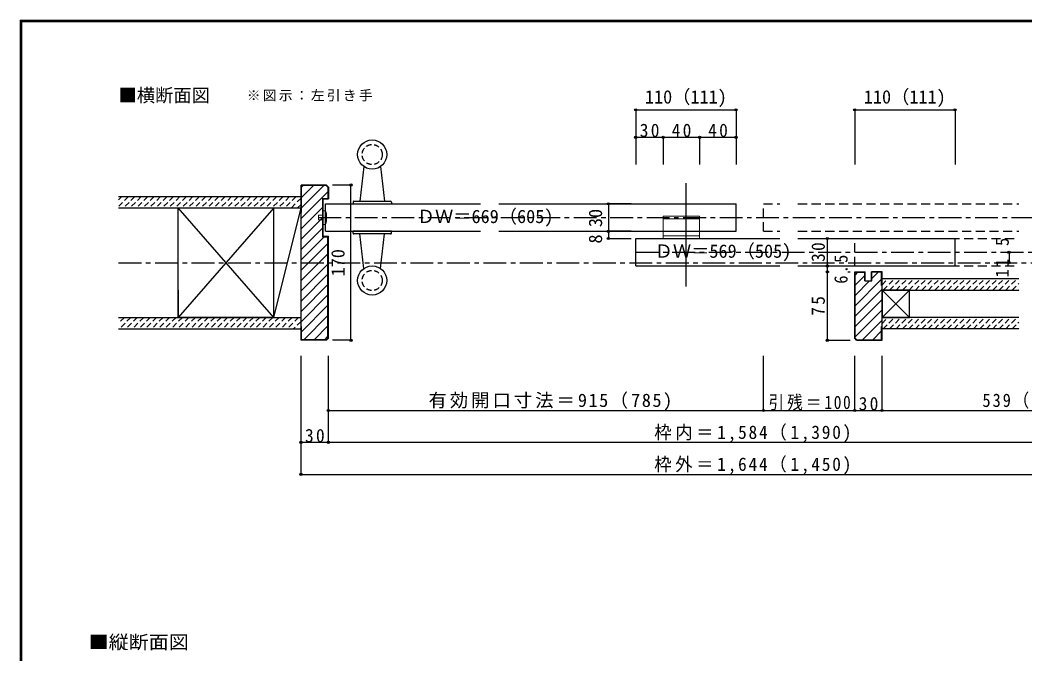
# Model space of a CAD drawing. Units: millimetres at full size, sheet at 1:5. Extents: x -973 to 977, y -718 to 696.
# Drawn here: x -973 to 128, y 1 to 696 of the extents above; entities that cross this region are included whole.
import ezdxf
from ezdxf.enums import TextEntityAlignment as Align

# ---------------------------------------------------------------- set-up
doc = ezdxf.new("R2010")
doc.units = ezdxf.units.MM
doc.header["$LTSCALE"] = 5
doc.header["$PDMODE"] = 32
doc.header["$PDSIZE"] = 2.5
for name, pattern in [('CHAIN1', [8, 5, -1, 1, -1]), ('DASHED1', [1.8, 1.2, -0.6]), ('DASHED2', [3, 2, -1])]:
    doc.linetypes.add(name, pattern=pattern)
for name, color, linetype in [('0-1_通り芯', 4, 'CHAIN1'), ('0-2_柱', 3, 'Continuous'), ('0-3_仕上げ', 2, 'Continuous'), ('0-4_枠', 3, 'Continuous'), ('0-5_ケーシング', 3, 'Continuous'), ('0-6_扉', 7, 'Continuous'), ('0-A_文字', 7, 'Continuous'), ('0-B_寸法', 7, 'Continuous'), ('0-C_ハッチ', 4, 'DASHED1'), ('F-1_枠', 6, 'Continuous')]:
    doc.layers.add(name, color=color, linetype=linetype)
doc.layers.add('0-7_金物', color=7, linetype='Continuous', lineweight=18)
doc.styles.add('ＭＳ ゴシック', font='')
doc.styles.get('ＭＳ ゴシック').set_extended_font_data('MS Gothic')

msp = doc.modelspace()

# ---------------------------------------------------------------- linework, layer by layer
at = {"layer": '0-1_通り芯'}
msp.add_line((-865.347, 430), (521.653, 430), dxfattribs=at)
at = {"layer": '0-2_柱'}
for p, q in [((-800.226, 490), (-695.226, 490)), ((-800.226, 370), (-800.226, 490)), ((-695.226, 370), (-695.226, 490)), ((-800.226, 400), (-800.226, 370)), ((-28.347, 400), (-28.347, 370)), ((1.653, 400), (-28.347, 400)), ((1.653, 370), (1.653, 400)), ((-695.226, 370), (-800.226, 370)), ((-28.347, 370), (1.653, 370))]:
    msp.add_line(p, q, dxfattribs=at)
at = {"layer": '0-2_柱', "color": 7}
for p, q in [((-695.226, 490), (-800.226, 370)), ((-695.226, 370), (-800.226, 490)), ((-695.226, 370), (-665.347, 490)), ((-28.347, 400), (1.653, 370)), ((1.653, 400), (-28.347, 370))]:
    msp.add_line(p, q, dxfattribs=at)
at = {"layer": '0-3_仕上げ'}
for p, q in [((-865.347, 502.5), (-665.347, 502.5)), ((-865.347, 490), (-665.347, 490)), ((-28.347, 412.5), (121.653, 412.5)), ((-28.347, 400), (121.653, 400)), ((-865.347, 370), (-665.347, 370)), ((121.653, 370), (-28.347, 370)), ((-865.347, 357.5), (-665.347, 357.5)), ((121.653, 357.5), (-28.347, 357.5))]:
    msp.add_line(p, q, dxfattribs=at)
at = {"layer": '0-4_枠'}
for p, q in [((-637.468, 515), (-665.347, 515)), ((-665.347, 345), (-665.347, 515)), ((-637.675, 514.5), (-664.847, 514.5)), ((-664.847, 485), (-664.847, 514.5)), ((-637.675, 514.5), (-635.847, 512.671)), ((-637.468, 515), (-635.347, 512.879)), ((-635.847, 512.671), (-635.847, 500.5)), ((-635.347, 512.879), (-635.347, 500)), ((-641.847, 500.5), (-635.847, 500.5)), ((-641.347, 500), (-641.347, 459)), ((-641.347, 500), (-635.347, 500)), ((-664.847, 485), (-665.347, 485)), ((-641.347, 459), (-635.347, 459)), ((-635.847, 347.328), (-635.847, 458.5)), ((-635.347, 347.121), (-635.347, 459)), ((-58.347, 420), (-46.797, 420)), ((-58.347, 347.121), (-58.347, 420)), ((-57.847, 419.5), (-47.297, 419.5)), ((-57.847, 347.328), (-57.847, 419.5)), ((-47.297, 410), (-47.297, 419.5)), ((-46.797, 410), (-46.797, 420)), ((-39.897, 410), (-39.897, 420)), ((-28.347, 420), (-39.897, 420)), ((-39.397, 410), (-39.397, 419.5)), ((-28.847, 419.5), (-39.397, 419.5)), ((-28.847, 405), (-28.847, 419.5)), ((-28.347, 345), (-28.347, 420)), ((-47.297, 410), (-39.397, 410)), ((-28.847, 405), (-28.347, 405)), ((-664.847, 360), (-665.347, 360)), ((-664.847, 345.5), (-664.847, 360)), ((-637.468, 345), (-665.347, 345)), ((-637.675, 345.5), (-664.847, 345.5)), ((-637.675, 345.5), (-635.847, 347.328)), ((-637.468, 345), (-635.347, 347.121)), ((-56.226, 345), (-58.347, 347.121)), ((-56.019, 345.5), (-57.847, 347.328)), ((-56.226, 345), (-28.347, 345)), ((-56.019, 345.5), (-28.847, 345.5))]:
    msp.add_line(p, q, dxfattribs=at)
for points in [[(-641.847, 500.5), (-641.847, 458.5), (-635.847, 458.5)], [(-28.847, 345.5), (-28.847, 360), (-28.347, 360)]]:
    msp.add_lwpolyline(points, dxfattribs=at)
at = {"layer": '0-5_ケーシング'}
for p, q in [((-596.597, 535.445), (-600.847, 497.5)), ((-578.097, 535.445), (-573.847, 497.5)), ((-608.347, 496.5), (-608.347, 494.5)), ((-607.347, 497.5), (-567.347, 497.5)), ((-566.347, 496.5), (-566.347, 494.5)), ((-608.347, 494.5), (-566.347, 494.5)), ((-566.347, 464.5), (-608.347, 464.5)), ((-608.347, 462.5), (-608.347, 464.5)), ((-566.347, 462.5), (-566.347, 464.5)), ((-567.347, 461.5), (-607.347, 461.5)), ((-596.597, 423.555), (-600.847, 461.5)), ((-578.097, 423.555), (-573.847, 461.5))]:
    msp.add_line(p, q, dxfattribs=at)
for centre in [(-587.347, 548.5), (-587.347, 410.5)]:
    msp.add_circle(centre, 16, dxfattribs=at)
at = {"layer": '0-5_ケーシング', "linetype": 'DASHED1'}
for centre in [(-587.347, 548.5), (-587.347, 410.5)]:
    msp.add_circle(centre, 11, dxfattribs=at)
at = {"layer": '0-5_ケーシング'}
for centre, start, end in [((-607.347, 496.5), 90, 180), ((-567.347, 496.5), 0, 90), ((-607.347, 462.5), 180, 270), ((-567.347, 462.5), 270, 0)]:
    msp.add_arc(centre, 1, start, end, dxfattribs=at)
at = {"layer": '0-6_扉', "color": 3}
msp.add_line((-243.347, 517), (-243.347, 404), dxfattribs=at)
at = {"layer": '0-6_扉', "color": 6}
for p, q in [((-638.347, 494.5), (-468.442, 494.5)), ((-638.347, 464.5), (-638.347, 494.5)), ((-448.442, 494.5), (-188.347, 494.5)), ((-188.347, 464.5), (-188.347, 494.5)), ((-638.347, 464.5), (-468.442, 464.5)), ((-448.442, 464.5), (-188.347, 464.5)), ((-298.347, 426.5), (-298.347, 456.5)), ((-298.347, 456.5), (-140.566, 456.5)), ((-120.566, 456.5), (51.653, 456.5)), ((51.653, 426.5), (51.653, 456.5)), ((-298.347, 426.5), (-140.566, 426.5)), ((-120.566, 426.5), (51.653, 426.5))]:
    msp.add_line(p, q, dxfattribs=at)
at = {"layer": '0-6_扉', "color": 2, "linetype": 'DASHED2'}
for p, q in [((-158.347, 464.5), (-158.347, 494.5)), ((-158.347, 494.5), (-140.566, 494.5)), ((-120.566, 494.5), (121.653, 494.5)), ((-158.347, 464.5), (-140.566, 464.5)), ((-120.566, 464.5), (121.653, 464.5)), ((-58.347, 456.5), (121.653, 456.5)), ((-58.347, 426.5), (-58.347, 456.5)), ((-58.347, 426.5), (121.653, 426.5))]:
    msp.add_line(p, q, dxfattribs=at)
at = {"layer": '0-7_金物'}
for p, q in [((-646.347, 477), (-646.347, 482)), ((-646.347, 482), (-641.347, 482)), ((-641.347, 477), (-646.347, 477)), ((-641.347, 472), (-638.347, 472))]:
    msp.add_line(p, q, dxfattribs=at)
at = {"layer": '0-7_金物', "color": 2}
for p, q in [((-268.347, 481), (-228.347, 481)), ((-268.347, 456.5), (-268.347, 481)), ((-268.347, 478), (-228.347, 478)), ((-228.347, 456.5), (-228.347, 481)), ((-268.347, 459.5), (-228.347, 459.5)), ((-268.347, 456.5), (-228.347, 456.5))]:
    msp.add_line(p, q, dxfattribs=at)
at = {"layer": '0-7_金物'}
msp.add_lwpolyline([(-638.347, 487), (-641.347, 487), (-641.347, 472)], dxfattribs=at)
msp.add_arc((-665.972, 479.5), 28.625, 344.81071, 15.18929, dxfattribs=at)
at = {"layer": '0-B_寸法', "color": 4}
for p, q in [((-298.347, 597.5), (-298.347, 537.5)), ((-298.347, 597.5), (-188.347, 597.5)), ((-188.347, 597.5), (-188.347, 537.5)), ((-58.347, 597.5), (51.653, 597.5)), ((-58.347, 597.5), (-58.347, 537.5)), ((51.653, 597.5), (51.653, 537.5)), ((-298.347, 567.5), (-268.347, 567.5)), ((-268.347, 567.5), (-268.347, 537.5)), ((-268.347, 567.5), (-228.347, 567.5)), ((-228.347, 567.5), (-228.347, 537.5)), ((-228.347, 567.5), (-188.347, 567.5)), ((-610.687, 515), (-630.687, 515)), ((-610.687, 345), (-610.687, 515)), ((-303.347, 494.5), (-328.394, 494.5)), ((-328.394, 494.5), (-328.394, 456.5)), ((-303.347, 464.5), (-328.394, 464.5)), ((-328.394, 456.5), (-303.347, 456.5)), ((-88.393, 456.5), (-63.347, 456.5)), ((-88.393, 456.5), (-88.393, 426.5)), ((110.86, 441.5), (110.86, 430)), ((-88.393, 426.5), (-88.393, 420)), ((-88.393, 426.5), (-86.286, 426.5)), ((-88.393, 420), (-88.393, 345)), ((-88.393, 420), (-86.286, 420)), ((-65.852, 426.5), (-63.347, 426.5)), ((-65.852, 420), (-63.347, 420)), ((-610.687, 345), (-630.687, 345)), ((-88.393, 345), (-63.347, 345)), ((-665.347, 198), (-665.347, 328)), ((-635.347, 233), (-635.347, 328)), ((-158.347, 268), (-158.347, 328)), ((-58.347, 268), (-58.347, 328)), ((-28.347, 268), (-28.347, 328)), ((-635.347, 268), (-158.347, 268)), ((-158.347, 268), (-58.347, 268)), ((-58.347, 268), (291.653, 268)), ((-635.347, 233), (-665.347, 233)), ((291.653, 233), (-635.347, 233)), ((-665.347, 198), (321.653, 198))]:
    msp.add_line(p, q, dxfattribs=at)
at = {"layer": '0-B_寸法', "color": 4, "linetype": 'CHAIN1'}
for p, q in [((-646.347, 479.5), (291.653, 479.5)), ((-298.347, 441.5), (291.653, 441.5))]:
    msp.add_line(p, q, dxfattribs=at)
at = {"layer": '0-B_寸法'}
for p in [(-298.347, 597.5), (-188.347, 597.5), (-58.347, 597.5), (51.653, 597.5), (-298.347, 567.5), (-268.347, 567.5), (-228.347, 567.5), (-188.347, 567.5), (-610.687, 515), (-328.394, 494.5), (-328.394, 464.5), (-328.394, 456.5), (-88.393, 456.5), (110.86, 441.5), (110.86, 430), (-88.393, 426.5), (-88.393, 420), (-610.687, 345), (-88.393, 345), (-635.347, 268), (-158.347, 268), (-58.347, 268), (-28.347, 268), (-665.347, 233), (-635.347, 233), (-665.347, 198)]:
    msp.add_point(p, dxfattribs=at)
at = {"layer": '0-C_ハッチ', "linetype": 'Continuous'}
for p, q in [((-665.347, 478.255), (-635.847, 507.755)), ((-664.847, 501.382), (-651.729, 514.5)), ((-664.847, 490.068), (-640.415, 514.5)), ((-664.847, 512.696), (-663.043, 514.5)), ((-665.347, 466.941), (-641.847, 490.441)), ((-665.347, 455.627), (-641.847, 479.127)), ((-665.347, 444.314), (-641.847, 467.813)), ((-665.347, 433), (-639.847, 458.5)), ((-665.347, 421.686), (-635.847, 451.186)), ((-665.347, 410.372), (-635.847, 439.872)), ((-665.347, 399.059), (-635.847, 428.559)), ((-55.134, 419.5), (-57.847, 416.787)), ((-32.506, 419.5), (-39.397, 412.609)), ((-665.347, 387.745), (-635.847, 417.245)), ((-47.297, 416.023), (-57.847, 405.473)), ((-28.847, 411.846), (-57.847, 382.846)), ((-42.006, 410), (-57.847, 394.159)), ((-665.347, 376.431), (-635.847, 405.931)), ((-28.347, 401.032), (-57.847, 371.532)), ((-665.347, 365.117), (-635.847, 394.618)), ((-28.347, 389.718), (-57.847, 360.218)), ((-664.847, 354.303), (-635.847, 383.304)), ((-28.347, 378.404), (-57.847, 348.904)), ((-662.337, 345.5), (-635.847, 371.99)), ((-28.347, 367.091), (-49.938, 345.5)), ((-651.023, 345.5), (-635.847, 360.676)), ((-28.847, 355.277), (-38.624, 345.5)), ((-639.71, 345.5), (-635.847, 349.363))]:
    msp.add_line(p, q, dxfattribs=at)
at = {"layer": '0-C_ハッチ'}
for p, q in [((-854.627, 502.5), (-865.347, 491.779)), ((-861.698, 502.5), (-865.347, 498.851)), ((-847.555, 502.5), (-860.055, 490)), ((-840.484, 502.5), (-852.984, 490)), ((-833.413, 502.5), (-845.913, 490)), ((-826.342, 502.5), (-838.842, 490)), ((-819.271, 502.5), (-831.771, 490)), ((-812.2, 502.5), (-824.7, 490)), ((-805.129, 502.5), (-817.629, 490)), ((-798.058, 502.5), (-810.558, 490)), ((-790.987, 502.5), (-803.487, 490)), ((-783.916, 502.5), (-796.416, 490)), ((-776.845, 502.5), (-789.345, 490)), ((-769.774, 502.5), (-782.274, 490)), ((-762.703, 502.5), (-775.203, 490)), ((-755.632, 502.5), (-768.132, 490)), ((-748.561, 502.5), (-761.061, 490)), ((-741.489, 502.5), (-753.989, 490)), ((-734.418, 502.5), (-746.918, 490)), ((-727.347, 502.5), (-739.847, 490)), ((-720.276, 502.5), (-732.776, 490)), ((-713.205, 502.5), (-725.705, 490)), ((-706.134, 502.5), (-718.634, 490)), ((-699.063, 502.5), (-711.563, 490)), ((-691.992, 502.5), (-704.492, 490)), ((-684.921, 502.5), (-697.421, 490)), ((-677.85, 502.5), (-690.35, 490)), ((-670.779, 502.5), (-683.279, 490)), ((-665.347, 500.861), (-676.208, 490)), ((-665.347, 493.79), (-669.137, 490)), ((-28.347, 405.829), (-21.676, 412.5)), ((-27.105, 400), (-14.605, 412.5)), ((-20.034, 400), (-7.534, 412.5)), ((-12.963, 400), (-0.463, 412.5)), ((-5.892, 400), (6.608, 412.5)), ((1.179, 400), (13.679, 412.5)), ((8.25, 400), (20.75, 412.5)), ((15.321, 400), (27.821, 412.5)), ((22.392, 400), (34.892, 412.5)), ((29.463, 400), (41.963, 412.5)), ((36.534, 400), (49.034, 412.5)), ((43.606, 400), (56.106, 412.5)), ((50.677, 400), (63.177, 412.5)), ((57.748, 400), (70.248, 412.5)), ((64.819, 400), (77.319, 412.5)), ((71.89, 400), (84.39, 412.5)), ((78.961, 400), (91.461, 412.5)), ((86.032, 400), (98.532, 412.5)), ((93.103, 400), (105.603, 412.5)), ((100.174, 400), (112.674, 412.5)), ((107.245, 400), (119.745, 412.5)), ((114.316, 400), (121.653, 407.337)), ((121.387, 400), (121.653, 400.266)), ((-858.989, 370), (-865.347, 363.642)), ((-851.918, 370), (-864.418, 357.5)), ((-844.847, 370), (-857.347, 357.5)), ((-837.776, 370), (-850.276, 357.5)), ((-830.705, 370), (-843.205, 357.5)), ((-823.634, 370), (-836.134, 357.5)), ((-816.563, 370), (-829.063, 357.5)), ((-809.492, 370), (-821.992, 357.5)), ((-802.421, 370), (-814.921, 357.5)), ((-795.35, 370), (-807.85, 357.5)), ((-788.279, 370), (-800.779, 357.5)), ((-781.208, 370), (-793.708, 357.5)), ((-774.137, 370), (-786.637, 357.5)), ((-767.066, 370), (-779.566, 357.5)), ((-759.994, 370), (-772.494, 357.5)), ((-752.923, 370), (-765.423, 357.5)), ((-745.852, 370), (-758.352, 357.5)), ((-738.781, 370), (-751.281, 357.5)), ((-731.71, 370), (-744.21, 357.5)), ((-724.639, 370), (-737.139, 357.5)), ((-717.568, 370), (-730.068, 357.5)), ((-710.497, 370), (-722.997, 357.5)), ((-703.426, 370), (-715.926, 357.5)), ((-696.355, 370), (-708.855, 357.5)), ((-689.284, 370), (-701.784, 357.5)), ((-682.213, 370), (-694.713, 357.5)), ((-675.142, 370), (-687.642, 357.5)), ((-668.071, 370), (-680.571, 357.5)), ((-665.347, 365.652), (-673.5, 357.5)), ((-28.347, 363.403), (-21.75, 370)), ((-27.179, 357.5), (-14.679, 370)), ((-20.108, 357.5), (-7.608, 370)), ((-13.037, 357.5), (-0.537, 370)), ((-5.966, 357.5), (6.534, 370)), ((1.106, 357.5), (13.606, 370)), ((8.177, 357.5), (20.677, 370)), ((15.248, 357.5), (27.748, 370)), ((22.319, 357.5), (34.819, 370)), ((29.39, 357.5), (41.89, 370)), ((36.461, 357.5), (48.961, 370)), ((43.532, 357.5), (56.032, 370)), ((50.603, 357.5), (63.103, 370)), ((57.674, 357.5), (70.174, 370)), ((64.745, 357.5), (77.245, 370)), ((71.816, 357.5), (84.316, 370)), ((78.887, 357.5), (91.387, 370)), ((85.958, 357.5), (98.458, 370)), ((93.029, 357.5), (105.529, 370)), ((100.1, 357.5), (112.6, 370)), ((107.172, 357.5), (119.672, 370)), ((114.243, 357.5), (121.653, 364.91)), ((-665.347, 358.581), (-666.428, 357.5)), ((121.314, 357.5), (121.653, 357.839))]:
    msp.add_line(p, q, dxfattribs=at)
at = {"layer": 'F-1_枠'}
for p, q in [((-973.347, 695.833), (-973.347, -700.833)), ((-973.347, 695.833), (976.653, 695.833)), ((-973.347, 695), (976.653, 695)), ((-973.347, 694.167), (976.653, 694.167)), ((-972.514, 695.833), (-972.514, -700.833)), ((-971.68, 695.833), (-971.68, -700.833))]:
    msp.add_line(p, q, dxfattribs=at)

# ---------------------------------------------------------------- texts
at = {"layer": '0-A_文字', "style": 'ＭＳ ゴシック'}
msp.add_text('■横断面図', height=14.66, dxfattribs=at).set_placement((-865.347, 601.667), align=Align.BOTTOM_LEFT)
at = {"layer": '0-A_文字', "style": 'ＭＳ ゴシック', "width": 1.1}
msp.add_text('■縦断面図', height=14.66, dxfattribs=at).set_placement((-898.333, 2.5), align=Align.BOTTOM_LEFT)
at = {"layer": '0-A_文字', "insert": (-724.775, 606.667), "char_height": 11, "attachment_point": 7, "style": 'ＭＳ ゴシック'}
msp.add_mtext('\\T1.17;※図示：左引き手', dxfattribs=at)
at = {"layer": '0-B_寸法', "style": 'ＭＳ ゴシック'}
for s, p in [('110（111)', (-288.347, 600)), ('110（111)', (-48.347, 600)), ('ＤＷ＝669（605) ', (-538.442, 469)), ('ＤＷ＝569（505) ', (-277.654, 431))]:
    msp.add_text(s, height=14.66, dxfattribs=at).set_placement(p, align=Align.BOTTOM_LEFT)
for s, p in [('30', (-330.894, 469)), ('8', (-330.894, 451)), ('170', (-613.187, 415))]:
    msp.add_text(s, height=14.66, rotation=90, dxfattribs=at).set_placement(p, align=Align.BOTTOM_LEFT)
at = {"layer": '0-B_寸法', "char_height": 14.66, "attachment_point": 7, "style": 'ＭＳ ゴシック'}
for s, insert in [('\\T1.27;\\W0.95;30', (-293.972, 567.5)), ('\\T1.27;\\W0.95;40', (-258.972, 567.5)), ('\\T1.27;\\W0.95;40', (-218.972, 567.5)), ('\\T1.17;有効開口寸法＝915（785)', (-525.597, 268)), ('\\T1.2;\\W0.85;引残＝100', (-152.722, 268)), ('\\T1.24;\\W0.9;539（475)', (81.653, 268)), ('\\T1.27;\\W0.95;30', (-53.972, 268)), ('\\T1.21;\\W0.95;枠内＝1,584（1,390)', (-278.092, 233)), ('\\T1.27;\\W0.95;30', (-660.972, 233)), ('\\T1.21;\\W0.95;枠外＝1,644（1,450)', (-278.092, 198))]:
    msp.add_mtext(s, dxfattribs=dict(at, insert=insert))
at = {"layer": '0-B_寸法', "char_height": 14.66, "attachment_point": 7, "rotation": 90, "style": 'ＭＳ ゴシック'}
for s, insert in [('\\T1.28;\\W0.9;11.5', (110.86, 413.875)), ('\\T1.27;\\W0.95;30', (-90.893, 430.875)), ('\\T1.27;\\W0.9;6.5', (-65.893, 407)), ('\\T1.27;\\W0.95;75', (-90.893, 371.875))]:
    msp.add_mtext(s, dxfattribs=dict(at, insert=insert))

doc.saveas('drawing.dxf')
